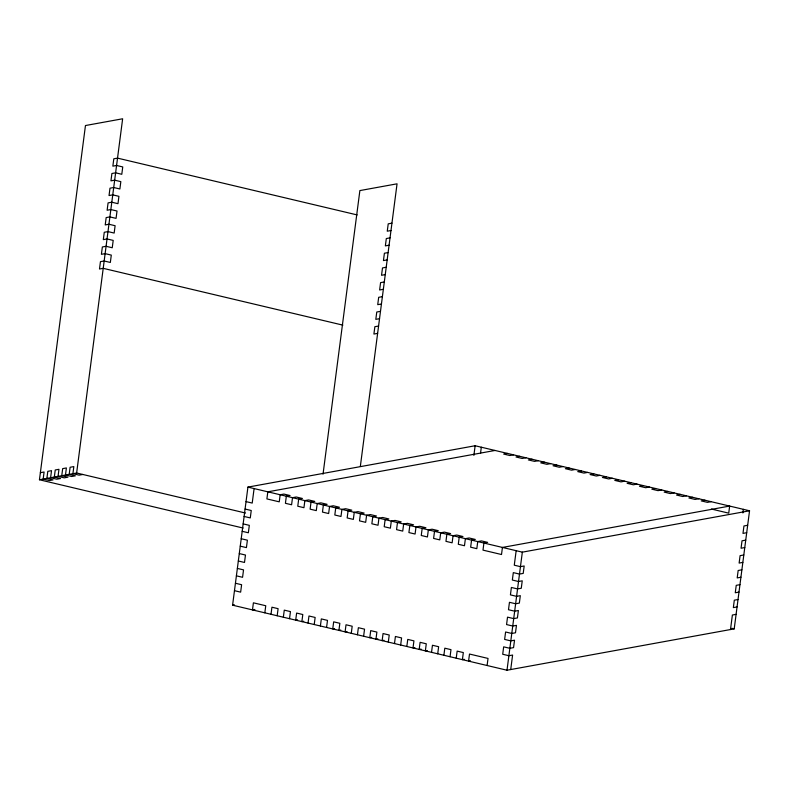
<?xml version="1.0" encoding="UTF-8"?>
<svg xmlns="http://www.w3.org/2000/svg" width="789" height="789" viewBox="0 0 789 789"><rect width="100%" height="100%" fill="white"/><g stroke="black" fill="none" stroke-linecap="round" stroke-linejoin="round"><path stroke-width="1.18" d="M39.45 479.771L85.459 125.54L122.64 118.774L76.632 473.005L39.45 479.771L243.16 528.058M232.587 605.183L247.924 487.109L475.136 445.746L749.55 510.789L734.214 628.863L507.002 670.226L232.587 605.183L234.441 604.847M254.097 488.569L252.214 503.076L246.04 501.617M264.828 612.826L265.755 605.745L253.397 602.816L252.48 609.907L254.896 609.463M271.002 614.296L271.929 607.205L278.103 608.674L277.176 615.755M283.35 617.225L284.277 610.134L290.451 611.603L289.524 618.684M323.036 474.169L359.873 190.583L397.054 183.817L360.376 466.171M308.045 623.073L308.972 615.992L315.146 617.452L314.219 624.533M320.403 626.002L321.32 618.911L327.494 620.381L326.577 627.462M351.273 633.32L352.19 626.229L346.016 624.77L345.099 631.851L346.953 631.516M357.447 634.78L358.364 627.699L364.538 629.158L363.621 636.25M388.316 642.098L389.233 635.017L383.059 633.547L382.142 640.638L383.996 640.293M394.49 643.558L395.407 636.476L401.581 637.936L400.664 645.027M406.838 646.487L407.755 639.406L413.929 640.865L413.012 647.956L414.876 647.611M431.534 652.345L432.451 645.254L438.635 646.724L437.708 653.805M443.882 655.274L444.809 648.183L450.983 649.653L450.055 656.734M473.883 455.411L475.136 445.746M480.531 453.251L481.31 447.205M456.229 658.194L457.156 651.112L463.33 652.572L462.403 659.663L464.267 659.318M487.099 665.512L488.026 658.43L469.504 654.042L468.577 661.123L470.441 660.788M516.164 550.692L514.28 565.19L520.454 566.66L524.172 565.979L523.206 573.406L519.487 574.076L513.314 572.617L512.347 580.043L518.521 581.503L522.239 580.822L521.273 588.249L517.554 588.919L511.38 587.46L510.424 594.886L516.598 596.346L520.316 595.665L519.349 603.092L515.631 603.772L509.457 602.303L508.491 609.729L514.665 611.189L518.383 610.518L517.416 617.935L513.698 618.615L507.524 617.146L506.568 624.572L512.742 626.032L516.46 625.361L515.493 632.778L511.775 633.459L505.601 631.989L504.635 639.415L510.808 640.875L514.527 640.204L513.56 647.621L509.842 648.302L503.668 646.842L502.711 654.259L508.885 655.718L512.603 655.048L510.72 669.555M507.002 670.226L522.338 552.152L749.55 510.789M742.903 512.949L743.376 509.319M730.496 629.543L732.379 615.035L736.098 614.355M391.936 223.169L388.218 223.849L387.261 231.197L390.979 230.516M390.032 237.864L386.314 238.544L385.357 245.892L389.076 245.211M388.119 252.559L384.401 253.239L383.444 260.587L387.162 259.906M386.216 267.254L382.497 267.935L381.541 275.282L385.259 274.602M384.302 281.949L380.584 282.63L379.627 289.977L383.346 289.297M382.399 296.644L378.681 297.315L377.724 304.662L381.442 303.992M380.485 311.339L376.767 312.01L375.811 319.358L379.529 318.687M378.582 326.035L374.864 326.705L373.907 334.053L377.625 333.382M40.367 472.69L44.085 472.009L43.168 479.101L49.342 480.56L53.06 479.88L46.886 478.42L47.804 471.339L51.522 470.658L50.604 477.739L56.778 479.209L60.497 478.528L54.323 477.069L55.24 469.978L58.958 469.307L58.041 476.388L64.215 477.848L67.933 477.177L61.759 475.708L62.676 468.627L66.394 467.946L65.477 475.037L71.651 476.497L75.369 475.826L69.195 474.357L70.113 467.275L73.831 466.595L72.913 473.676L79.087 475.146L82.806 474.465M495.028 450.46L267.816 491.823L266.899 498.914L279.247 501.834L280.164 494.752L283.882 494.072L290.056 495.541L286.338 496.212L285.421 503.303L291.595 504.763L292.512 497.681L296.23 497.001L302.404 498.461L298.686 499.141L297.769 506.222L303.943 507.692L304.86 500.611L308.578 499.93L314.752 501.39L311.034 502.07L310.116 509.152L316.29 510.621L317.208 503.53L320.926 502.859L327.1 504.319L323.382 504.999L322.464 512.081L328.638 513.54L329.555 506.459L333.274 505.779L339.448 507.248L335.729 507.919L334.812 515.01L340.986 516.47L341.913 509.388L345.631 508.708L351.805 510.177L348.087 510.848L347.16 517.939L353.334 519.399L354.261 512.317L357.979 511.637L364.153 513.097L360.435 513.777L359.508 520.858L365.682 522.328L366.609 515.237L370.327 514.566L376.501 516.026L372.783 516.706L371.856 523.788L378.03 525.247L378.957 518.166L382.675 517.485L388.849 518.955L385.131 519.635L384.204 526.717L390.387 528.176L391.305 521.095L395.023 520.415L401.197 521.884L397.478 522.555L396.561 529.646L402.735 531.105L403.652 524.024L407.371 523.344L413.544 524.803L409.826 525.484L408.909 532.565L415.083 534.035L416 526.944L419.718 526.273L425.892 527.733L422.174 528.413L421.257 535.494L427.431 536.964L428.348 529.873L432.066 529.202L438.24 530.662L434.522 531.342L433.605 538.423L439.779 539.883L440.696 532.802L444.414 532.121L450.588 533.591L446.87 534.261L445.953 541.353L452.127 542.812L453.044 535.731L456.762 535.05L462.936 536.51L459.218 537.191L458.301 544.272L464.474 545.741L465.392 538.66L469.11 537.98L475.284 539.439L471.566 540.12L470.648 547.201L476.822 548.671L477.739 541.579L481.458 540.909L487.632 542.368L483.913 543.049L482.996 550.13L501.518 554.519L502.435 547.438L729.657 506.065L728.73 513.156L711.372 509.033M507.376 453.389L503.668 454.06L509.842 455.529L513.56 454.849M519.734 456.308L516.016 456.989L522.19 458.448L525.908 457.778M532.082 459.237L528.364 459.918L534.538 461.378L538.256 460.707M544.43 462.167L540.712 462.847L546.885 464.307L550.604 463.626M556.778 465.096L553.059 465.766L559.233 467.236L562.951 466.555M569.125 468.015L565.407 468.696L571.581 470.155L575.299 469.485M581.473 470.944L577.755 471.625L583.929 473.084L587.647 472.414M593.821 473.873L590.103 474.554L596.277 476.014L599.995 475.333M606.169 476.803L602.451 477.473L608.625 478.943L612.343 478.262M618.517 479.732L614.799 480.402L620.973 481.872L624.691 481.191M630.865 482.651L627.147 483.332L633.32 484.791L637.039 484.121M643.213 485.58L639.494 486.261L645.668 487.72L649.386 487.04M655.56 488.509L651.842 489.18L658.016 490.65L661.734 489.969M667.908 491.439L664.19 492.109L670.364 493.579L674.082 492.898M680.256 494.358L676.538 495.038L682.722 496.498L686.44 495.827M692.614 497.287L688.896 497.967L695.07 499.427L698.788 498.756M704.962 500.216L701.243 500.897L707.417 502.356L711.136 501.676M747.666 525.287L743.948 525.967L742.982 533.394L746.7 532.713M297.561 619.809L295.697 620.144L296.625 613.063L302.798 614.523L301.871 621.614L303.735 621.268M745.733 540.14L742.015 540.81L741.058 548.237L744.777 547.556M334.605 628.586L332.751 628.932L333.668 621.84L339.842 623.31L338.925 630.391L340.779 630.056M743.81 554.983L740.092 555.653L739.125 563.08L742.844 562.399M741.887 569.826L738.169 570.496L737.202 577.923L740.92 577.242M371.649 637.374L369.794 637.709L370.712 630.628L376.886 632.088L375.968 639.169L377.823 638.834M739.954 584.669L736.236 585.339L735.269 592.766L738.987 592.085M421.05 649.081L419.186 649.416L420.103 642.335L426.277 643.794L425.36 650.876L427.224 650.54M738.031 599.512L734.312 600.192L733.346 607.609L737.064 606.938M357.19 214.933L117.522 158.125L113.803 158.806L112.857 166.154L116.575 165.473L122.749 166.943L121.792 174.29L115.618 172.821L111.9 173.501L110.943 180.849L114.661 180.168L120.835 181.638L119.879 188.985L113.705 187.516L109.987 188.196L109.04 195.544L112.758 194.863L118.932 196.333L117.975 203.68L111.801 202.211L108.083 202.891L107.126 210.239L110.845 209.558L117.019 211.018L116.062 218.366L109.888 216.906L106.17 217.586L105.223 224.934L108.941 224.254L115.115 225.713L114.158 233.061L107.985 231.601L104.266 232.282L103.31 239.629L107.028 238.949L113.202 240.408L112.245 247.756L106.071 246.296L102.353 246.967L101.406 254.314L105.124 253.644L111.298 255.103L110.342 262.451L104.168 260.991L100.45 261.662L99.493 269.01L103.211 268.339L342.87 325.137M247.924 487.109L522.338 552.152M245.073 509.043L251.247 510.503L250.281 517.919L244.107 516.46M76.632 473.005L245.547 513.037M731.876 628.31L734.214 628.863M243.15 523.886L249.324 525.346L248.357 532.772L242.184 531.303M241.217 538.729L247.391 540.189L246.424 547.615L240.25 546.146M239.294 553.572L245.468 555.032L244.501 562.458L238.327 560.989M237.361 568.415L243.535 569.875L242.568 577.301L236.394 575.832M235.438 583.258L241.612 584.718L240.645 592.144L234.471 590.685"/></g></svg>
